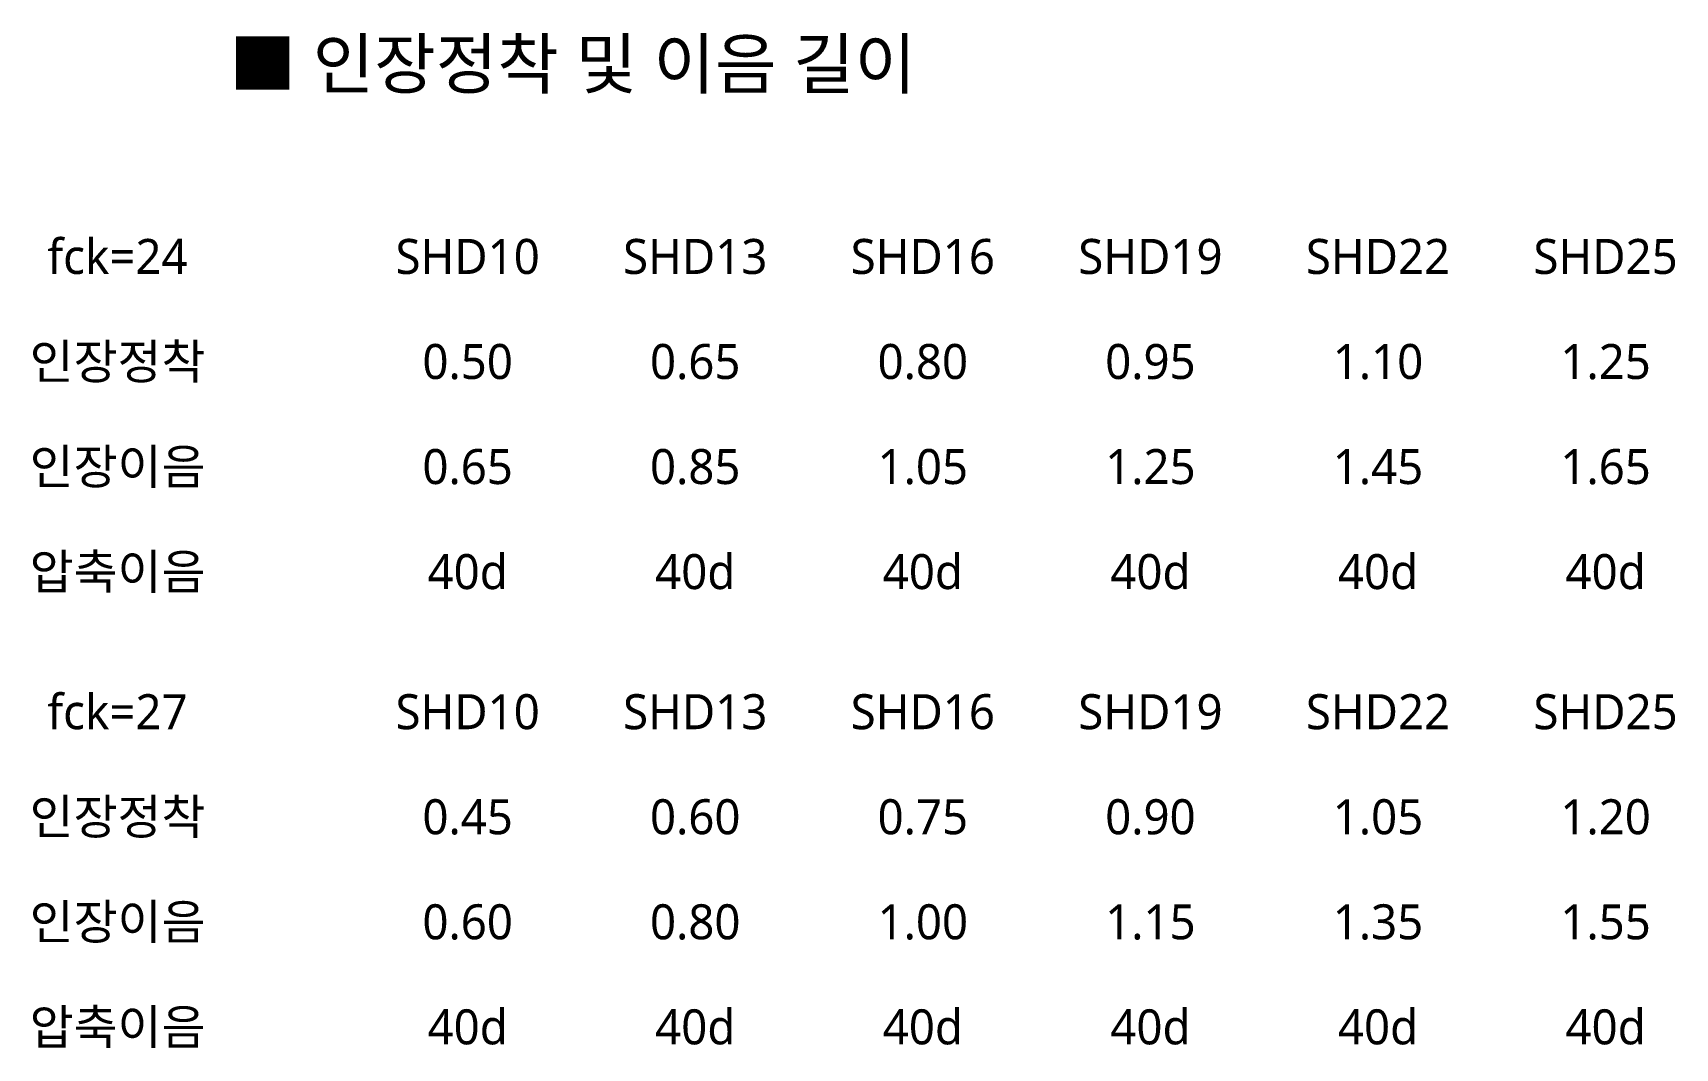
# Model space of a CAD drawing. Header units: millimetres. Extents: x 258 to 4949, y -2411 to 488.
import ezdxf
from ezdxf.enums import TextEntityAlignment as Align

# ---------------------------------------------------------------- set-up
doc = ezdxf.new("R2010")
doc.units = ezdxf.units.MM
doc.layers.add('S-TEXT', color=2, linetype='Continuous')
doc.styles.add('KOR', font='malgun.ttf')

msp = doc.modelspace()

# ---------------------------------------------------------------- texts
at = {"layer": 'S-TEXT', "style": 'KOR'}
for s, height, p in [('■ 인장정착 및 이음 길이', 140, (1800, 400)), ('fck=24', 100, (500, -150)), ('SHD10', 100, (1500, -150)), ('SHD13', 100, (2150, -150)), ('SHD16', 100, (2800, -150)), ('SHD19', 100, (3450, -150)), ('SHD22', 100, (4100, -150)), ('SHD25', 100, (4750, -150)), ('인장정착', 100, (500, -450)), ('0.50', 100, (1500, -450)), ('0.65', 100, (2150, -450)), ('0.80', 100, (2800, -450)), ('0.95', 100, (3450, -450)), ('1.10', 100, (4100, -450)), ('1.25', 100, (4750, -450)), ('인장이음', 100, (500, -750)), ('0.65', 100, (1500, -750)), ('0.85', 100, (2150, -750)), ('1.05', 100, (2800, -750)), ('1.25', 100, (3450, -750)), ('1.45', 100, (4100, -750)), ('1.65', 100, (4750, -750)), ('압축이음', 100, (500, -1050)), ('40d', 100, (1500, -1050)), ('40d', 100, (2150, -1050)), ('40d', 100, (2800, -1050)), ('40d', 100, (3450, -1050)), ('40d', 100, (4100, -1050)), ('40d', 100, (4750, -1050)), ('fck=27', 100, (500, -1450)), ('SHD10', 100, (1500, -1450)), ('SHD13', 100, (2150, -1450)), ('SHD16', 100, (2800, -1450)), ('SHD19', 100, (3450, -1450)), ('SHD22', 100, (4100, -1450)), ('SHD25', 100, (4750, -1450)), ('인장정착', 100, (500, -1750)), ('0.45', 100, (1500, -1750)), ('0.60', 100, (2150, -1750)), ('0.75', 100, (2800, -1750)), ('0.90', 100, (3450, -1750)), ('1.05', 100, (4100, -1750)), ('1.20', 100, (4750, -1750)), ('인장이음', 100, (500, -2050)), ('0.60', 100, (1500, -2050)), ('0.80', 100, (2150, -2050)), ('1.00', 100, (2800, -2050)), ('1.15', 100, (3450, -2050)), ('1.35', 100, (4100, -2050)), ('1.55', 100, (4750, -2050)), ('압축이음', 100, (500, -2350)), ('40d', 100, (1500, -2350)), ('40d', 100, (2150, -2350)), ('40d', 100, (2800, -2350)), ('40d', 100, (3450, -2350)), ('40d', 100, (4100, -2350)), ('40d', 100, (4750, -2350))]:
    msp.add_text(s, height=height, dxfattribs=at).set_placement(p, align=Align.MIDDLE_CENTER)

doc.saveas('drawing.dxf')
